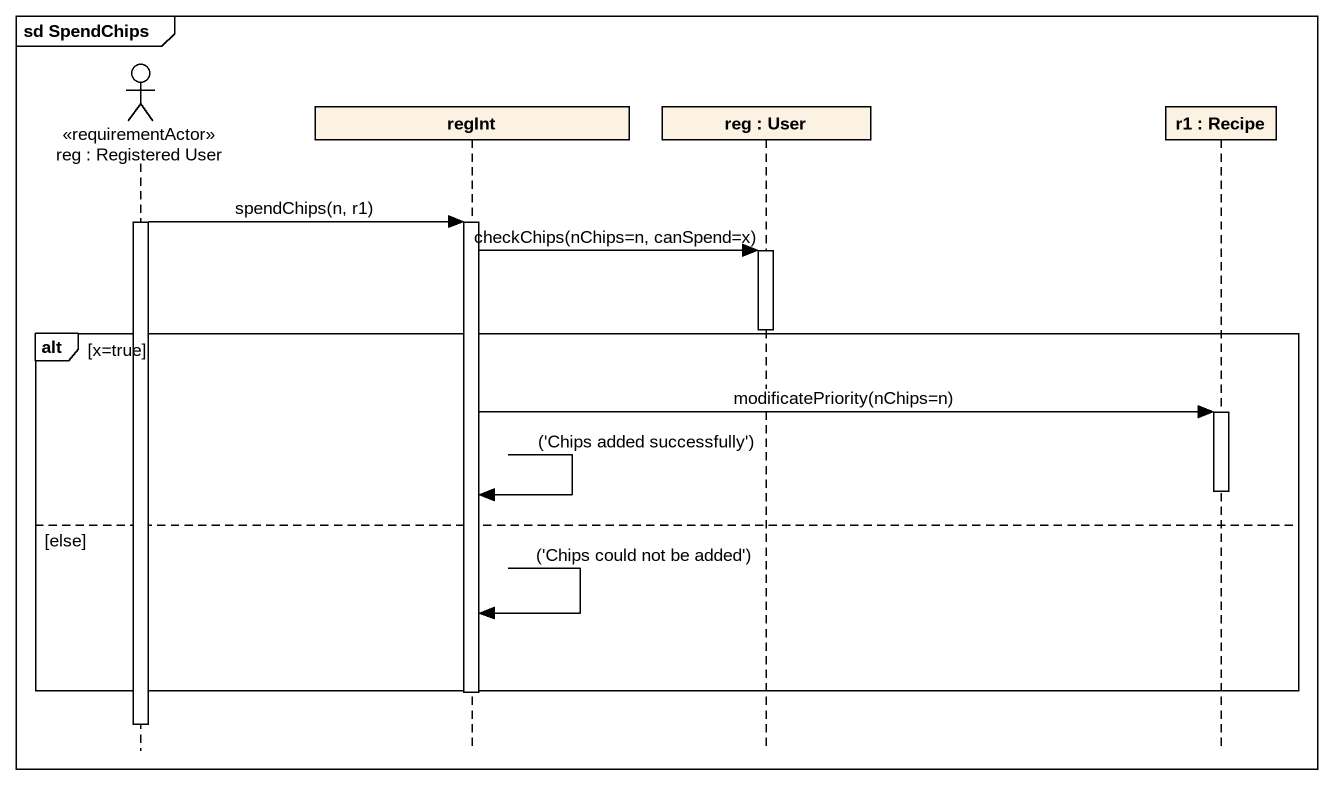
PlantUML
@startuml
mainframe sd SpendChips
hide footbox
actor "reg : Registered User" as reg <<requirementActor>>
participant regInt
participant "reg : User" as reg_2
participant "r1 : Recipe" as r1

activate reg
reg -> regInt : spendChips(n, r1)
activate regInt
regInt -> reg_2 : checkChips(nChips=n, canSpend=x)
activate reg_2
deactivate reg_2
alt x=true
  regInt -> r1 : modificatePriority(nChips=n)
  activate r1
  deactivate r1
  regInt -> regInt : ('Chips added successfully')
else else
  regInt -> regInt : ('Chips could not be added')
end
deactivate regInt
deactivate reg
@enduml
